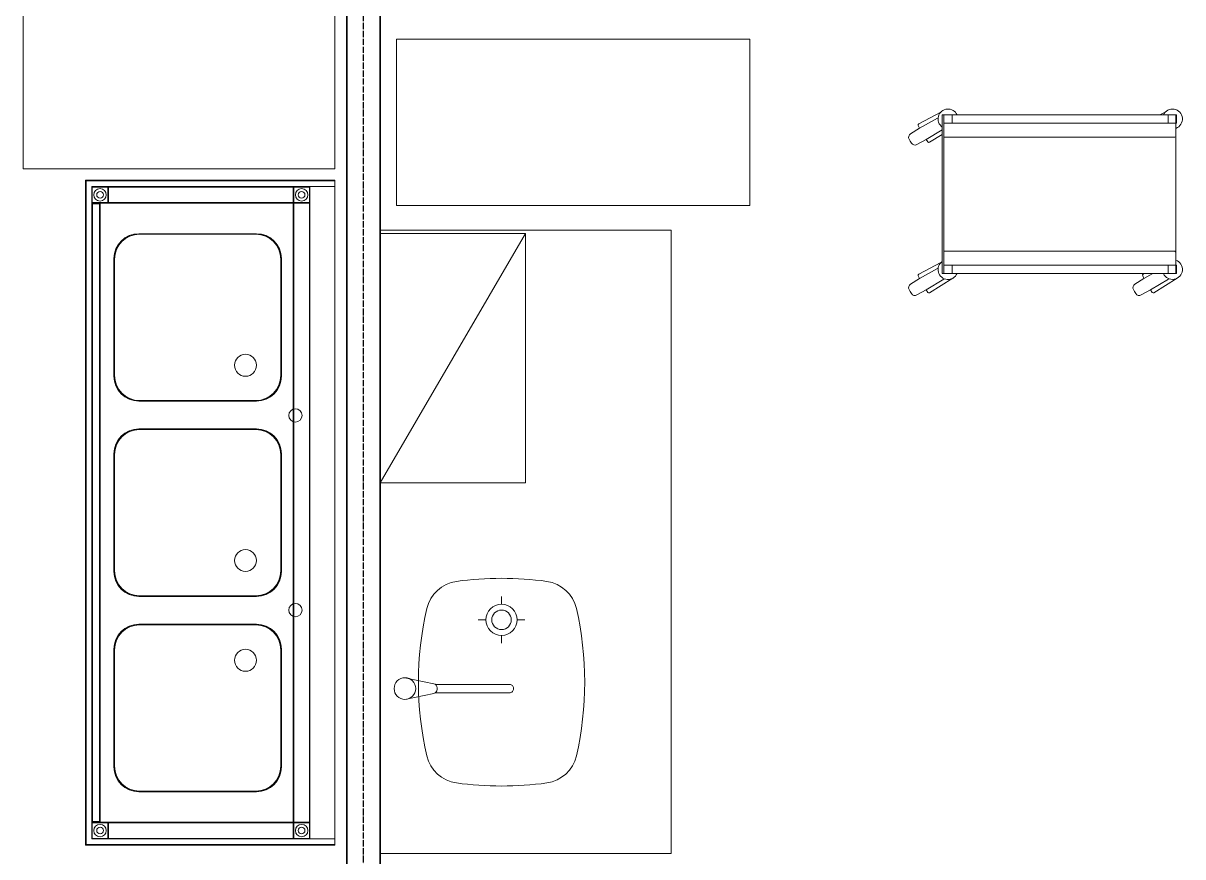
# Model space of a CAD drawing. Header units: millimetres. Extents: x 2162 to 93478, y -2737 to 52379.
# Drawn here: x 44363 to 47153, y 3023 to 5029 of the extents above; entities that cross this region are included whole.
import ezdxf

# ---------------------------------------------------------------- set-up
doc = ezdxf.new("R2010")
doc.units = ezdxf.units.MM
doc.linetypes.add('Штрихпунктир 15 х 2 х 2 мм', pattern=[19, 15, -2, 0, -2])
doc.linetypes.add('Штрихпунктирная', pattern=[30, 25, -2.25, 0.5, -2.25])
doc.layers.add('Axes', color=40, linetype='Штрихпунктирная')
doc.layers.add('equipment 1', color=4, linetype='Continuous', lineweight=9)
doc.layers.add('Wall', color=5, linetype='Continuous', lineweight=9)

# ---------------------------------------------------------------- blocks, each defined once
blk = doc.blocks.new('equipment 02')
at = {"color": 0}
for p, q in [((-6, 0), (-6, -16)), ((-0.001, 0), (-6, 0)), ((-0.001, 0), (0, 0)), ((-0.001, -16), (-0.001, 0)), ((0, -16), (0, 0)), ((-5.985, -0.015), (-5.985, -15.985)), ((0, -0.015), (-5.985, -0.015)), ((-5.85, -0.55), (-5.85, -0.15)), ((-5.85, -0.15), (-5.45, -0.15)), ((-5.838, -0.162), (-5.462, -0.162)), ((-5.838, -0.538), (-5.838, -0.162)), ((-5.462, -0.162), (-5.462, -0.538)), ((-5.45, -0.15), (-1, -0.15)), ((-5.45, -0.15), (-5.45, -0.55)), ((-5.45, -0.162), (-1, -0.162)), ((-1, -0.55), (-1, -0.15)), ((-1, -0.15), (-0.6, -0.15)), ((-0.988, -0.538), (-0.988, -0.162)), ((-0.988, -0.162), (-0.612, -0.162)), ((-0.612, -0.162), (-0.612, -0.538)), ((-0.6, -0.15), (0, -0.15)), ((-0.6, -0.15), (-0.6, -0.55)), ((-5.85, -15.45), (-5.85, -0.55)), ((-5.45, -0.55), (-5.85, -0.55)), ((-5.462, -0.538), (-5.838, -0.538)), ((-5.65, -15.45), (-5.65, -0.55)), ((-5.45, -0.538), (-1, -0.538)), ((-5.45, -0.55), (-1, -0.55)), ((-1, -5.5055), (-1, -0.55)), ((-0.6, -0.55), (-1, -0.55)), ((-0.612, -0.538), (-0.988, -0.538)), ((-0.988, -15.45), (-0.988, -0.55)), ((-0.612, -15.45), (-0.612, -0.55)), ((-0.6, -15.45), (-0.6, -0.55)), ((-5.665, -0.565), (-5.835, -0.565)), ((-5.835, -15.435), (-5.835, -0.565)), ((-5.665, -15.435), (-5.665, -0.565)), ((-5.66, -0.7), (-5.65, -0.7)), ((-5.66, -0.7), (-5.66, -15.3)), ((-1.885, -1.285), (-4.715, -1.285)), ((-4.7, -1.3), (-4.715, -1.3)), ((-1.9, -1.3), (-4.7, -1.3)), ((-1.885, -1.3), (-1.9, -1.3)), ((-5.315, -1.885), (-5.315, -4.715)), ((-5.3, -1.885), (-5.3, -1.9)), ((-5.3, -1.9), (-5.3, -4.7)), ((-1.3, -1.9), (-1.3, -1.885)), ((-1.3, -4.7), (-1.3, -1.9)), ((-1.285, -4.715), (-1.285, -1.885)), ((-5.3, -4.7), (-5.3, -4.715)), ((-1.3, -4.715), (-1.3, -4.7)), ((-4.715, -5.3), (-4.7, -5.3)), ((-4.7, -5.3), (-1.9, -5.3)), ((-1.9, -5.3), (-1.885, -5.3)), ((-4.715, -5.315), (-1.885, -5.315)), ((-1, -5.8095), (-1, -5.5055)), ((-1, -10.1905), (-1, -5.8095)), ((-1.885, -5.985), (-4.715, -5.985)), ((-4.7, -6), (-4.715, -6)), ((-1.9, -6), (-4.7, -6)), ((-1.885, -6), (-1.9, -6)), ((-5.315, -6.585), (-5.315, -9.415)), ((-5.3, -6.585), (-5.3, -6.6)), ((-5.3, -6.6), (-5.3, -9.4)), ((-1.3, -6.6), (-1.3, -6.585)), ((-1.3, -9.4), (-1.3, -6.6)), ((-1.285, -9.415), (-1.285, -6.585)), ((-5.3, -9.4), (-5.3, -9.415)), ((-1.3, -9.415), (-1.3, -9.4)), ((-4.715, -10), (-4.7, -10)), ((-4.715, -10.015), (-1.885, -10.015)), ((-4.7, -10), (-1.9, -10)), ((-1.9, -10), (-1.885, -10)), ((-1, -10.4945), (-1, -10.1905)), ((-1, -15.45), (-1, -10.4945)), ((-1.885, -10.685), (-4.715, -10.685)), ((-4.7, -10.7), (-4.715, -10.7)), ((-1.9, -10.7), (-4.7, -10.7)), ((-1.885, -10.7), (-1.9, -10.7)), ((-5.315, -11.285), (-5.315, -14.115)), ((-5.3, -11.285), (-5.3, -11.3)), ((-5.3, -11.3), (-5.3, -14.1)), ((-1.3, -11.3), (-1.3, -11.285)), ((-1.3, -14.1), (-1.3, -11.3)), ((-1.285, -14.115), (-1.285, -11.285)), ((-5.3, -14.1), (-5.3, -14.115)), ((-1.3, -14.115), (-1.3, -14.1)), ((-4.715, -14.7), (-4.7, -14.7)), ((-4.715, -14.715), (-1.885, -14.715)), ((-4.7, -14.7), (-1.9, -14.7)), ((-1.9, -14.7), (-1.885, -14.7)), ((-5.66, -15.3), (-5.65, -15.3)), ((-5.85, -15.85), (-5.85, -15.45)), ((-5.85, -15.45), (-5.45, -15.45)), ((-5.838, -15.462), (-5.462, -15.462)), ((-5.838, -15.838), (-5.838, -15.462)), ((-5.665, -15.435), (-5.835, -15.435)), ((-5.462, -15.462), (-5.462, -15.838)), ((-5.45, -15.45), (-1, -15.45)), ((-5.45, -15.45), (-5.45, -15.85)), ((-5.45, -15.462), (-1, -15.462)), ((-1, -15.85), (-1, -15.45)), ((-1, -15.45), (-0.6, -15.45)), ((-0.988, -15.838), (-0.988, -15.462)), ((-0.988, -15.462), (-0.612, -15.462)), ((-0.612, -15.462), (-0.612, -15.838)), ((-0.6, -15.45), (-0.6, -15.85)), ((-5.45, -15.85), (-5.85, -15.85)), ((-5.462, -15.838), (-5.838, -15.838)), ((-5.45, -15.838), (-1, -15.838)), ((-1, -15.85), (-5.45, -15.85)), ((-0.6, -15.85), (-1, -15.85)), ((-0.612, -15.838), (-0.988, -15.838)), ((0, -15.85), (-0.6, -15.85)), ((-6, -16), (-0.001, -16)), ((-5.985, -15.985), (0, -15.985)), ((0, -16), (-0.001, -16))]:
    blk.add_line(p, q, dxfattribs=at)
for centre, radius, start, end in [((-5.65, -0.35), 0.15, 0, 180), ((-5.65, -0.35), 0.08, 0, 180), ((-0.8, -0.35), 0.15, 0, 180), ((-0.8, -0.35), 0.08, 0, 180), ((-5.65, -0.35), 0.15, 180, 0), ((-5.65, -0.35), 0.08, 180, 0), ((-0.8, -0.35), 0.15, 180, 0), ((-0.8, -0.35), 0.08, 180, 0), ((-4.715, -1.885), 0.6, 90, 180), ((-4.7, -1.9), 0.6, 90, 180), ((-4.715, -1.885), 0.585, 90, 180), ((-1.9, -1.9), 0.6, 0, 90), ((-1.885, -1.885), 0.6, 0, 90), ((-1.885, -1.885), 0.585, 0, 90), ((-2.15, -4.45), 0.265, 0, 180), ((-2.15, -4.45), 0.265, 180, 0), ((-4.715, -4.715), 0.6, 180, 270), ((-4.7, -4.7), 0.6, 180, 270), ((-4.715, -4.715), 0.585, 180, 270), ((-1.9, -4.7), 0.6, 270, 0), ((-1.885, -4.715), 0.6, 270, 0), ((-1.885, -4.715), 0.585, 270, 0), ((-0.95, -5.6575), 0.16, 0, 180), ((-0.95, -5.6575), 0.16, 180, 0), ((-4.715, -6.585), 0.6, 90, 180), ((-4.7, -6.6), 0.6, 90, 180), ((-4.715, -6.585), 0.585, 90, 180), ((-1.9, -6.6), 0.6, 0, 90), ((-1.885, -6.585), 0.6, 0, 90), ((-1.885, -6.585), 0.585, 0, 90), ((-2.15, -9.15), 0.265, 0, 180), ((-2.15, -9.15), 0.265, 180, 0), ((-4.715, -9.415), 0.6, 180, 270), ((-4.7, -9.4), 0.6, 180, 270), ((-4.715, -9.415), 0.585, 180, 270), ((-1.9, -9.4), 0.6, 270, 0), ((-1.885, -9.415), 0.6, 270, 0), ((-1.885, -9.415), 0.585, 270, 0), ((-0.95, -10.3425), 0.16, 0, 180), ((-0.95, -10.3425), 0.16, 180, 0), ((-4.715, -11.285), 0.6, 90, 180), ((-4.7, -11.3), 0.6, 90, 180), ((-4.715, -11.285), 0.585, 90, 180), ((-1.9, -11.3), 0.6, 0, 90), ((-1.885, -11.285), 0.6, 0, 90), ((-1.885, -11.285), 0.585, 0, 90), ((-2.15, -11.55), 0.265, 0, 180), ((-2.15, -11.55), 0.265, 180, 0), ((-4.715, -14.115), 0.6, 180, 270), ((-4.7, -14.1), 0.6, 180, 270), ((-4.715, -14.115), 0.585, 180, 270), ((-1.9, -14.1), 0.6, 270, 0), ((-1.885, -14.115), 0.6, 270, 0), ((-1.885, -14.115), 0.585, 270, 0), ((-5.65, -15.65), 0.15, 0, 180), ((-5.65, -15.65), 0.08, 0, 180), ((-0.8, -15.65), 0.15, 0, 180), ((-0.8, -15.65), 0.08, 0, 180), ((-5.65, -15.65), 0.15, 180, 0), ((-5.65, -15.65), 0.08, 180, 0), ((-0.8, -15.65), 0.15, 180, 0), ((-0.8, -15.65), 0.08, 180, 0)]:
    blk.add_arc(centre, radius, start, end, dxfattribs=at)
blk = doc.blocks.new('wheelbarrow_top_dwgmodels.com')
at = {"color": 0}
blk.add_line((0, -191), (0, -144), dxfattribs=at)
for points in [[(-639.6, 127.7), (-642.2, 132.4, -0.399302), (-638.7, 145.7), (-616.9, 159.1), (-620.1, 165.7, -0.390918), (-618.9, 169.6), (-565.7, 197.8)], [(-639.6, 127.7), (-636.7, 123, 0.399302), (-623.4, 119.6), (-601.1, 131.9), (-596.9, 125.9, 0.390918), (-592.9, 125), (-562.5, 144)], [(-639.6, -234.3), (-642.2, -229.6, -0.399302), (-638.7, -216.3), (-616.9, -202.9), (-620.1, -196.3, -0.390918), (-618.9, -192.4), (-565.7, -164.2)], [(-99.6, -234.3), (-102.2, -229.6, -0.399302), (-98.7, -216.3), (-76.9, -202.9), (-80.1, -196.3, -0.390918), (-78.9, -192.4), (-76.3, -191)], [(-639.6, -234.3), (-636.7, -239, 0.399302), (-623.4, -242.4), (-601.1, -230.1), (-596.9, -236.1, 0.390918), (-592.9, -237), (-537, -202.1)], [(-99.6, -234.3), (-96.7, -239, 0.399302), (-83.4, -242.4), (-61.1, -230.1), (-56.9, -236.1, 0.390918), (-52.9, -237), (3, -202.1)]]:
    blk.add_lwpolyline(points, format="xyb", dxfattribs=at)
for points in [[(-38.5, 191), (-25.7, 197.8)], [(-574.1, 183.3), (-616.9, 159.1)], [(-558.5, -171), (-558.5, 171)], [(-538.5, 171), (-18.5, 171)], [(-562.5, 154.7), (-601.1, 131.9)], [(0, 158), (3, 159.9)], [(-557.5, 137), (-5, 137)], [(-557.5, -137), (-5, -137)], [(-574.1, -178.7), (-616.9, -202.9)], [(-538.5, -171), (-18.5, -171)], [(-55.8, -191), (-76.9, -202.9)], [(-558.2, -204.8), (-601.1, -230.1)], [(-18.2, -204.8), (-61.1, -230.1)]]:
    blk.add_lwpolyline(points, dxfattribs=at)
for points in [[(-562.5, 191), (-562.5, -191), (0, -191), (0, 191)], [(-558.5, 191), (-558.5, 171), (-538.5, 171), (-538.5, 191)], [(1.5, 191), (1.5, 171), (-18.5, 171), (-18.5, 191)], [(-558.5, -191), (-558.5, -171), (-538.5, -171), (-538.5, -191)], [(1.5, -191), (1.5, -171), (-18.5, -171), (-18.5, -191)]]:
    blk.add_lwpolyline(points, close=True, dxfattribs=at)
for centre, radius, start, end in [((-548.5, 181), 24, 24.6243, 234.3147), ((-8.5, 181), 24, 290.7424, 155.3757), ((-5, 142), 5, 270, 0), ((-5, -142), 5, 360, 90), ((-548.5, -181), 24, 125.6853, 335.3757), ((-8.5, -181), 24, 204.6243, 69.2576)]:
    blk.add_arc(centre, radius, start, end, dxfattribs=at)

msp = doc.modelspace()

# ---------------------------------------------------------------- linework, layer by layer
at = {"layer": 'Axes', "linetype": 'Штрихпунктир 15 х 2 х 2 мм'}
msp.add_line((45182.1, -1937.4), (45182.1, 21035.1), dxfattribs=at)
at = {"layer": 'equipment 1'}
msp.add_line((45222.1, 3923.3), (45572.1, 4523.3), dxfattribs=at)
for points in [[(45113.1, 5778.4), (44363.1, 5778.4), (44363.1, 4678.4), (45113.1, 4678.4)], [(45261.6, 4590.4), (46111.6, 4590.4), (46111.6, 4990.4), (45261.6, 4990.4)], [(45222.1, 4530.8), (45922.1, 4530.8), (45922.1, 3030.8), (45222.1, 3030.8)], [(45572.1, 4523.3), (45572.1, 3923.3), (45222.1, 3923.3), (45222.1, 4523.3)]]:
    msp.add_lwpolyline(points, close=True, dxfattribs=at)
for points in [[(45514.2, 3649.5), (45514.2, 3630.8)], [(45476.7, 3593.3), (45458, 3593.3)], [(45570.5, 3593.3), (45551.7, 3593.3)], [(45514.2, 3555.8), (45514.2, 3537)]]:
    msp.add_lwpolyline(points, dxfattribs=at)
for points in [[(45281.7, 3401.8), (45351.2, 3416.2, 0.355844), (45359.1, 3426), (45359.1, 3429.7, 0.355442), (45351.2, 3439.5), (45281.7, 3453.9)], [(45354.9, 3417.8), (45533.1, 3417.8, 0.414214), (45543.1, 3427.8), (45543.1, 3428.8, 0.414214), (45534.1, 3437.8), (45354.9, 3437.8)]]:
    msp.add_lwpolyline(points, format="xyb", dxfattribs=at)
for centre, radius in [((45514.2, 3593.3), 37.5), ((45514.2, 3593.3), 23.5), ((45281.7, 3427.9), 26)]:
    msp.add_circle(centre, radius, dxfattribs=at)
for centre, radius, start, end in [((45417.1, 3601.6), 85, 97.8072, 167.1618), ((45514.2, 2893.3), 800, 82.1928, 97.8072), ((45611.4, 3601.6), 85, 12.8382, 82.1928), ((46109.8, 3443.3), 795.6, 167.1259, 192.8741), ((44918.7, 3443.3), 795.6, 347.1259, 12.8741), ((45417.1, 3284.9), 85, 192.8382, 262.1928), ((45611.4, 3284.9), 85, 277.8072, 347.1618), ((45514.2, 3993.3), 800, 262.1928, 277.8072)]:
    msp.add_arc(centre, radius, start, end, dxfattribs=at)
at = {"layer": 'Wall', "lineweight": 35}
for p, q in [((45222.1, 2865.1), (45222.1, 10890.1)), ((45142.1, 10810.1), (45142.1, 2865.1))]:
    msp.add_line(p, q, dxfattribs=at)

# ---------------------------------------------------------------- block references
at = {"layer": 'equipment 1'}
msp.add_blockref('wheelbarrow_top_dwgmodels.com', (47137, 4617.6), dxfattribs=at)
at = {"layer": 'equipment 1', "xscale": 100, "yscale": 100, "zscale": 100}
msp.add_blockref('equipment 02', (45113.1, 4651.1), dxfattribs=at)

doc.saveas('drawing.dxf')
